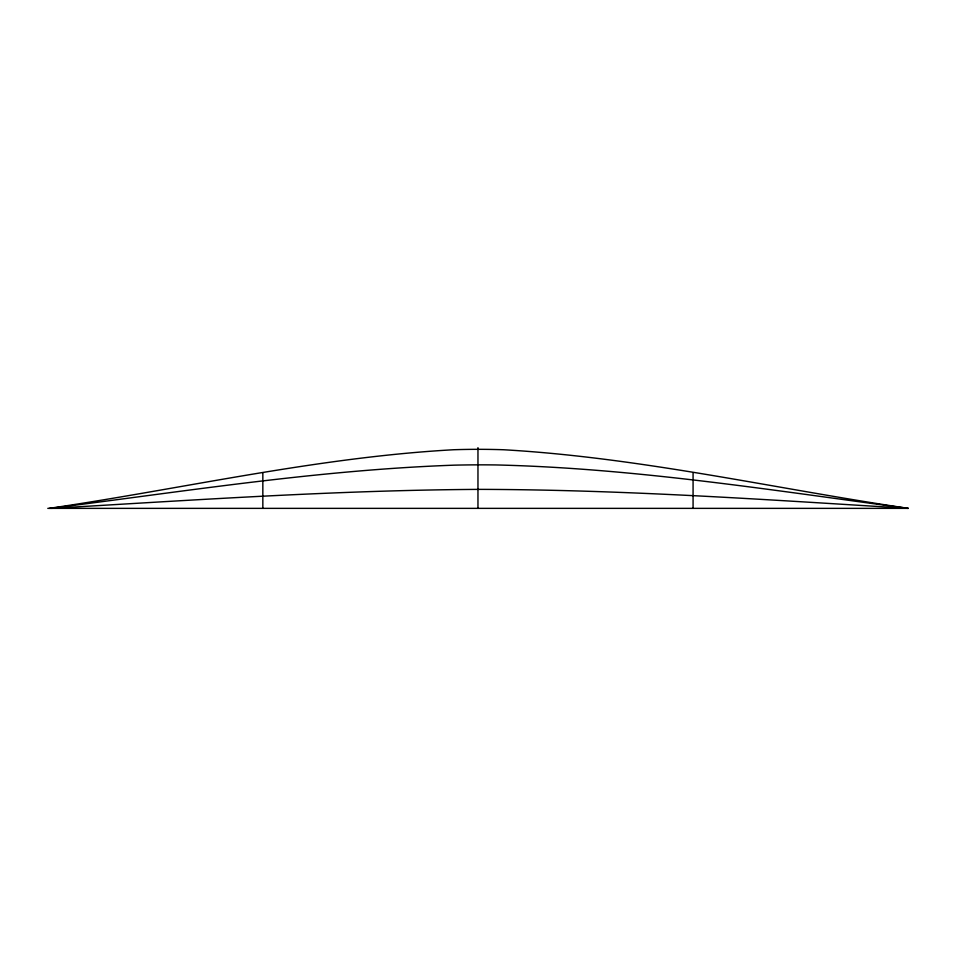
<?xml version="1.0" encoding="UTF-8"?>
<svg xmlns="http://www.w3.org/2000/svg" width="956" height="956" viewBox="0 0 956 956"><rect width="100%" height="100%" fill="white"/><g stroke="black" fill="none" stroke-linecap="round" stroke-linejoin="round"><path stroke-width="1.43" d="M49.138 508.365C183.899 488.576 317.44 457.279 453.706 449.738A761.741 754.332 -90 0 1 503.621 449.75C639.863 457.53 773.464 488.373 908.2 508.365L47.8 508.365M50.262 508.365C184.639 491.456 318.862 469.922 454.399 465.154A1191.977 1180.373 90 0 1 495.817 464.939C634.187 468.189 771.229 490.201 908.2 508.365C765.541 499.63 622.798 489.687 479.804 489.376C336.823 490.177 194.092 500.084 51.397 508.365M693.076 472.838L693.076 508.365M477.964 447.647L477.964 508.365M262.84 472.873L262.84 508.365"/></g></svg>
